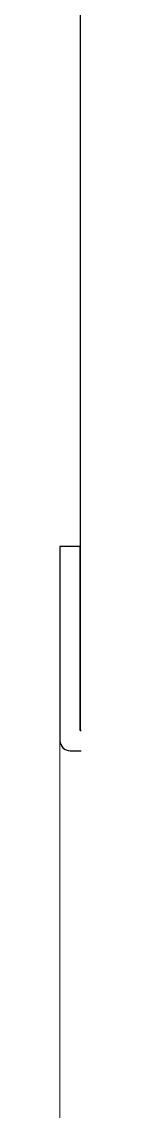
# Model space of a CAD drawing. Header units: millimetres. Extents: x 12743 to 28099, y -16955 to 3225.
# Drawn here: x 16320 to 16330, y 2134 to 2667 of the extents above; entities that cross this region are included whole.
import ezdxf

# ---------------------------------------------------------------- set-up
doc = ezdxf.new("R2010")
doc.units = ezdxf.units.MM
doc.layers.add('A-GLAZ', color=151, linetype='Continuous', lineweight=9)
doc.layers.add('A-WALL', color=113, linetype='Continuous', lineweight=25)

# ---------------------------------------------------------------- blocks, each defined once
blk = doc.blocks.new('Janela basculante e folha fixa - 80 x 160 cm-4197805-ELEVAÇÃO 2 BANHEIRO')
at = {"layer": 'A-GLAZ', "lineweight": 25}
for p, q in [((16329.65, 2410), (16319.65, 2410)), ((16319.65, 2410), (16319.65, 2315)), ((16329.65, 2320), (16329.65, 2410)), ((16330, 2320), (16329.65, 2320)), ((16324.65, 2310), (16330, 2310))]:
    blk.add_line(p, q, dxfattribs=at)
at = {"layer": 'A-GLAZ'}
blk.add_line((16319.65, 2315), (16319.65, 1580), dxfattribs=at)
at = {"layer": 'A-GLAZ', "lineweight": 25}
blk.add_arc((16324.65, 2315), 5, 180, 270, dxfattribs=at)
at = {"layer": 'A-GLAZ'}
blk.add_open_spline([(16324.65, 2310), (16324.21, 2310), (16323.56, 2310.09), (16322.73, 2310.37), (16322.14, 2310.66), (16321.69, 2310.96), (16321.35, 2311.24), (16321.03, 2311.54), (16320.74, 2311.87), (16320.49, 2312.22), (16320.26, 2312.59), (16320.02, 2313.08), (16319.74, 2313.91), (16319.65, 2314.56), (16319.65, 2315)], degree=3, knots=[-1, -1, -1, -1, -0.833333, -0.75, -0.666667, -0.583333, -0.541667, -0.5, -0.416667, -0.375, -0.333333, -0.25, -0.166667, 0, 0, 0, 0], dxfattribs=at)

msp = doc.modelspace()

# ---------------------------------------------------------------- linework, layer by layer
at = {"layer": 'A-WALL'}
for p, q in [((16329.651, 3212.712), (16329.651, 2320)), ((16329.651, 2320), (16330.002, 2320))]:
    msp.add_line(p, q, dxfattribs=at)

# ---------------------------------------------------------------- block references
at = {"layer": 'A-GLAZ'}
msp.add_blockref('Janela basculante e folha fixa - 80 x 160 cm-4197805-ELEVAÇÃO 2 BANHEIRO', (0, 0), dxfattribs=at)

doc.saveas('drawing.dxf')
